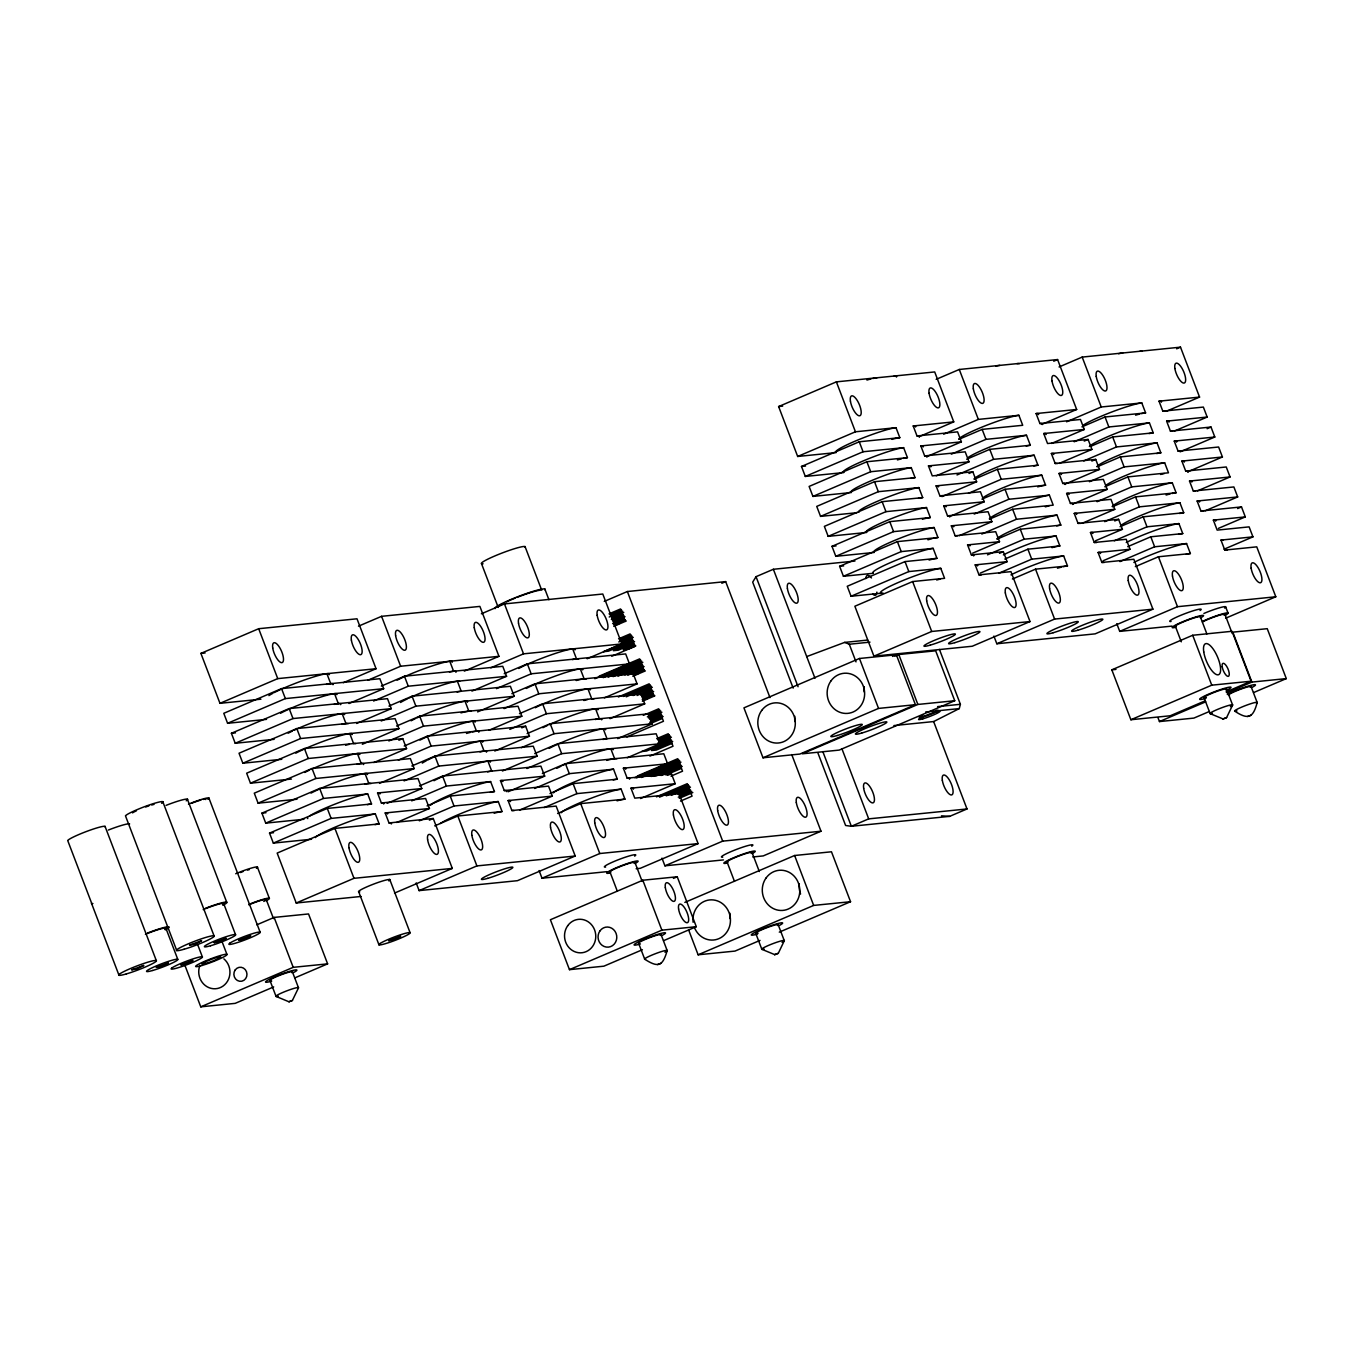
<?xml version="1.0" encoding="UTF-8"?>
<svg xmlns="http://www.w3.org/2000/svg" width="1354" height="1354" viewBox="0 0 1354 1354"><rect width="100%" height="100%" fill="white"/><g stroke="black" fill="none" stroke-linecap="round" stroke-linejoin="round"><path stroke-width="1.5" d="M893.877 725.575L933.634 721.564L959.258 708.599L960.392 704.3L939.422 649.395M292.481 1000.403L288.893 1001.757L292.362 1000.504L298.455 987.946M638.648 943.332L644.724 959.241C658.315 967.907 662.631 966.367 667.133 950.762M778.296 953.301L774.708 954.655L778.296 953.301L784.254 940.844M1226.589 717.62L1223 718.974L1226.589 717.62L1232.563 705.163M1234.73 711.155C1247.999 719.905 1253.093 718.162 1257.138 702.675M854.949 561.047L773.371 569.272L756.04 576.669L752.689 582.135L793.156 688.12M657.587 964.59L661.175 963.236M774.691 954.604L761.845 949.306L755.769 933.397M1223 718.923L1210.154 713.626L1204.078 697.716M260.933 699.189L219.974 703.318L200.9 653.39L258.682 628.713L356.999 618.795L376.057 668.724L343.324 682.704M836.197 452.591L797.675 456.467L778.618 406.555L836.383 381.862L934.7 371.944L953.758 421.873L919.095 436.682M358.471 626.191L381.574 616.324L479.891 606.406L498.949 656.318L464.287 671.127M936.173 379.34L959.275 369.473L1057.592 359.555L1076.667 409.483L1042.005 424.293M219.974 703.318L277.739 678.625L376.057 668.724M797.675 456.467L855.44 431.791L896.009 427.695L899.818 437.68A33.579 3.453 -20.9 0 0 891.914 439.356M349.01 703.505L383.673 688.678L379.865 678.709L281.547 688.611L223.782 713.304L227.59 723.29L266.518 719.363M843.83 472.563L805.308 476.439L801.483 466.453L859.265 441.776L899.818 437.68M1053.75 361.213L1057.592 359.555M481.364 613.802L504.467 603.918L602.784 594.017L621.841 643.929L587.179 658.738M1059.065 366.951L1082.184 357.084L1180.502 347.166L1199.559 397.094L1166.826 411.074M227.59 723.29L285.372 698.596L383.673 688.678M805.308 476.439L863.073 451.762L903.626 447.666L907.434 457.652A33.579 3.453 -20.9 0 0 903.27 458.397M274.134 739.335L235.224 743.261L231.399 733.276L289.181 708.582L387.498 698.664L391.306 708.65L356.644 723.459M907.434 457.652L866.882 461.748L809.117 486.424L812.925 496.41L851.463 492.517M367.899 680.233L400.632 666.236L498.949 656.318M943.687 434.211L978.35 419.401L1018.902 415.306L1022.71 425.291L982.158 429.387L959.055 439.255M235.224 743.261L292.989 718.568L391.306 708.65M812.925 496.41L870.707 471.717L911.259 467.638L915.067 477.623A33.579 3.453 -20.9 0 0 910.904 478.368M381.337 686.089L404.44 676.221L502.757 666.303L506.582 676.289L471.92 691.099M1176.643 348.807L1180.502 347.166M926.728 456.653L961.391 441.844L957.583 431.858L917.013 435.954L913.205 425.968L953.758 421.873M362.347 744.26L398.939 728.621L395.114 718.635L296.797 728.554L239.032 753.23L242.84 763.216L281.767 759.289M915.067 477.623L874.515 481.702L816.733 506.396L820.558 516.382L857.048 512.692M604.256 601.413L627.359 591.529L725.676 581.611L769.969 697.581M373.602 701.017L408.265 686.207L506.582 676.289M951.303 454.182L985.966 439.356L1026.518 435.277L1030.343 445.263A33.579 3.453 -20.9 0 0 1026.18 446.008M242.84 763.216L300.622 738.539L398.939 728.621M820.558 516.382L878.323 491.688L918.875 487.609L922.7 497.595A33.579 3.453 -20.9 0 0 918.52 498.323M388.97 706.06L412.073 696.193L510.39 686.275L514.198 696.261L477.607 711.899M966.671 459.226L989.774 449.342L1030.343 445.263M609.029 613.887L620.572 608.945L625.345 621.435M610.079 615.038L621.638 610.095M936.274 475.796L969.007 461.816L965.199 451.83L924.647 455.909L920.838 445.94L961.391 441.844M609.232 617.001L622.705 611.246M490.791 667.827L523.524 653.847L621.841 643.929M1066.58 421.805L1101.242 406.995L1141.794 402.917L1145.602 412.902A33.579 3.453 -20.9 0 0 1141.439 413.63M373.822 762.573L406.555 748.593L402.747 738.607L304.43 748.525L246.648 773.202L250.473 783.187L291.432 779.058M922.7 497.595L882.131 501.674L824.366 526.367L828.174 536.353L866.712 532.461M612.211 617.339L623.771 612.397M611.348 619.303L622.908 614.377M612.414 620.454L623.974 615.528M613.48 621.604L625.04 616.679M381.219 720.988L415.881 706.179L514.198 696.261M957.007 474.966L993.599 459.328L1034.151 455.249L1037.959 465.234A33.579 3.453 -20.9 0 0 1033.796 465.962M612.617 623.585L624.177 618.643M625.243 619.793L613.684 624.736L618.609 624.228M968.973 473.443L972.832 471.801L976.64 481.787L941.978 496.596M613.785 626.36L626.31 620.944M504.23 673.7L527.349 663.832L625.666 653.914L629.475 663.9L594.812 678.709M1081.948 426.865L1105.05 416.981L1145.602 412.902M250.473 783.187L308.238 758.511L406.555 748.593M828.174 536.353L885.956 511.66L926.508 507.564L930.316 517.55A33.579 3.453 -20.9 0 0 922.412 519.242M721.834 583.269L725.676 581.611M1051.55 443.435L1084.283 429.455L1080.475 419.469L1039.923 423.548L1036.098 413.562L1076.667 409.483M396.587 726.032L419.706 716.164L518.023 706.246L521.832 716.232L489.099 730.212M974.305 479.198L997.407 469.313L1037.959 465.234M496.495 688.627L531.157 673.818L629.475 663.9M1074.196 441.776L1108.858 426.967L1149.428 422.888L1153.236 432.857A33.579 3.453 -20.9 0 0 1149.072 433.602M379.526 783.374L414.189 768.564L410.364 758.578L312.046 768.497L254.281 793.173L258.089 803.159L297.017 799.232M874.329 552.432L835.807 556.308L831.982 546.322L889.764 521.645L930.316 517.55M618.558 638.851L630.101 633.909L634.874 646.383L611.771 656.267M1084.249 441.082L1088.091 439.441L1091.916 449.41L1059.166 463.406M619.624 640.002L631.167 635.06M618.761 641.965L632.233 636.211M388.852 740.96L423.514 726.15L521.832 716.232M968.482 493.296L1001.215 479.299L1041.768 475.203L1045.593 485.189A33.579 3.453 -20.9 0 0 1037.689 486.881M621.74 642.304L633.3 637.362M632.436 639.325L603.562 651.68L608.471 651.172L633.503 640.476M398.888 740.249L402.747 738.607M511.863 693.671L534.965 683.804L633.283 673.886L637.091 683.872L604.358 697.852M1091.493 446.008L1112.683 436.953L1153.236 432.857M634.569 641.627L613.379 650.682L618.304 650.191L633.706 643.607M258.089 803.159L315.871 778.482L414.189 768.564M835.807 556.308L893.572 531.631L934.125 527.535L937.95 537.521A33.579 3.453 -20.9 0 0 933.769 538.266M634.772 644.758L623.212 649.7L628.138 649.192L635.838 645.909M404.22 746.003L427.322 736.136L525.64 726.218L529.448 736.204L494.785 751.013M981.921 499.152L1005.04 489.285L1045.593 485.189M949.611 516.551L984.273 501.742L980.448 491.756L939.896 495.852L936.088 485.866L976.64 481.787M504.111 708.599L538.774 693.79L637.091 683.872M1083.759 460.919L1116.491 446.938L1157.044 442.843L1160.852 452.828A33.579 3.453 -20.9 0 0 1156.688 453.573M303.922 819.272L265.722 823.13L261.914 813.145L319.679 788.451L417.997 778.55L421.805 788.536L387.142 803.345M873.381 573.267L843.424 576.279L839.615 566.294L897.38 541.617L937.95 537.521M1091.866 461.054L1095.724 459.395L1099.533 469.381L1064.87 484.19M398.398 760.102L431.131 746.105L529.448 736.204M974.186 514.08L1008.848 499.271L1049.401 495.175L1053.209 505.16L1012.657 509.256L989.554 519.124M599.196 676.154L639.647 658.873L644.402 671.347M1174.443 431.046L1207.176 417.049L1203.367 407.08L1162.815 411.159L1159.007 401.173L1199.559 397.094M600.262 677.305L640.696 660.024M603.258 677.626L641.762 661.175M519.479 713.643L542.599 703.775L640.916 693.857L644.724 703.843L610.062 718.652M1097.197 466.791L1120.3 456.924L1160.852 452.828M265.722 823.13L323.488 798.437L367.729 793.986L371.538 803.971A33.579 3.453 -20.9 0 0 367.374 804.699M843.424 576.279L901.205 551.603L933.16 548.37L936.968 558.356A33.579 3.453 -20.9 0 0 929.064 560.048M608.166 677.135L642.828 662.326M613.091 676.628L641.965 664.289M617.999 676.137L643.032 665.44M624.837 674.817L644.098 666.591M411.836 765.975L434.956 756.091L533.273 746.189L537.081 756.175L502.419 770.985M627.833 675.155L643.235 668.571M1207.142 428.693L1211.001 427.035L1214.809 437.02L1180.146 451.83M644.301 669.722L632.741 674.647L637.666 674.157M959.157 535.71L991.89 521.713L988.081 511.727L947.529 515.823L943.704 505.837L984.273 501.742M632.843 676.289L645.367 670.873M509.815 729.383L546.407 713.744L644.724 703.843M1089.445 481.719L1124.108 466.91L1164.677 462.814L1168.485 472.8L1127.933 476.896L1104.813 486.763M311.555 839.243L273.339 843.102L269.531 833.116L327.296 808.423L371.538 803.971M936.968 558.356L905.014 561.588L847.249 586.265L851.057 596.251L883.011 593.035M521.781 727.86L525.64 726.218M404.101 780.886L438.764 766.076L537.081 756.175M981.802 534.051L1016.465 519.242L1057.034 515.146L1060.842 525.132A33.579 3.453 -20.9 0 0 1056.679 525.877M527.112 733.614L550.215 723.73L648.532 713.829L652.357 723.798L617.695 738.624M273.339 843.102L331.121 818.408L375.363 813.957L379.171 823.926A33.579 3.453 -20.9 0 0 375.007 824.671M851.057 596.251L908.822 571.574L940.776 568.341L944.584 578.327L912.63 581.56L854.865 606.237L873.922 656.165L972.24 646.247L1030.022 621.554L1010.947 571.642L978.993 574.858L975.185 564.872L1007.139 561.656L1003.331 551.67L971.377 554.886L967.568 544.9L999.523 541.685L995.698 531.699L955.145 535.795L951.337 525.809L991.89 521.713M618.355 696.988L649.175 683.838L653.931 696.311M1072.503 504.162L1107.166 489.353L1103.358 479.367L1062.788 483.463L1058.98 473.477L1099.533 469.381M623.28 696.498L650.242 684.989M626.259 696.819L651.308 686.123M419.469 785.946L442.572 776.062L540.889 766.144L544.697 776.13L508.122 791.768M997.17 539.095L1020.29 529.228L1060.842 525.132M633.113 695.516L652.357 687.273M637.057 695.499L651.511 689.254M972.561 553.211L999.523 541.685M641.017 695.347L652.56 690.405M521.29 747.713L554.04 733.716L652.357 723.798M1097.079 501.691L1131.741 486.881L1172.293 482.786L1176.101 492.771A33.579 3.453 -20.9 0 0 1171.938 493.516M642.084 696.498L653.627 691.555M379.171 823.926L334.929 828.394L277.164 853.088L296.221 903L361.061 896.466M643.15 697.648L652.763 693.519M653.83 694.67L642.287 699.612L647.195 699.121M642.388 701.254L654.896 695.821M411.718 800.857L446.38 786.048L490.622 781.596L494.447 791.565A33.579 3.453 -20.9 0 0 490.283 792.31M987.506 554.835L1024.098 539.214L1056.052 535.981L1059.86 545.967A33.579 3.453 -20.9 0 0 1051.956 547.642M1187.763 471.801L1222.425 456.992L1218.617 447.006L1178.065 451.102L1174.256 441.116L1214.809 437.02M999.472 553.312L1003.331 551.67M534.728 753.586L557.848 743.701L656.165 733.783L659.973 743.769L561.656 753.687L526.994 768.497M1112.446 506.734L1135.549 496.867L1176.101 492.771M1082.049 523.304L1114.782 509.324L1110.974 499.338L1070.422 503.434L1066.613 493.448L1107.166 489.353M427.085 805.901L450.205 796.034L494.447 791.565M1004.803 559.067L1027.906 549.182L1059.86 545.967M643.302 715.369L658.704 708.785L663.46 721.276L626.885 736.898M396.688 822.487L429.438 808.49L425.613 798.505L381.371 802.973L377.563 792.987L421.805 788.536M648.211 714.878L659.77 709.936M980.178 573.165L1007.139 561.656M647.347 716.858L660.837 711.087M1104.712 521.662L1139.374 506.853L1179.926 502.757L1183.734 512.743A33.579 3.453 -20.9 0 0 1179.571 513.488M648.414 718.009L661.903 712.238M649.48 719.143L661.04 714.218M1114.748 520.952L1118.607 519.31L1122.415 529.296L1095.454 540.805M650.546 720.294L662.106 715.369M419.351 820.829L454.013 806.019L498.255 801.551L502.063 811.537A33.579 3.453 -20.9 0 0 494.159 813.229M649.683 722.274L663.155 716.52M998.981 573.165L1031.714 559.168L1063.669 555.952L1067.494 565.938A33.579 3.453 -20.9 0 0 1063.313 566.683M648.82 724.255L662.309 718.483M1197.325 490.943L1230.058 476.963L1226.25 466.978L1185.698 471.074L1181.873 461.088L1222.425 456.992M429.387 820.135L433.246 818.476L452.304 868.405L394.539 893.081M542.362 773.54L565.464 763.673L663.782 753.755L667.607 763.741L634.857 777.738M1120.063 526.706L1143.182 516.822L1183.734 512.743M434.719 825.872L457.821 816.005L502.063 811.537M1012.42 579.038L1035.539 569.154L1067.494 565.938M534.627 788.468L569.289 773.659L613.531 769.19L617.339 779.176A33.579 3.453 -20.9 0 0 613.176 779.921M1114.257 540.805L1146.99 526.808L1178.945 523.592L1182.753 533.578A33.579 3.453 -20.9 0 0 1178.589 534.322M656.673 738.692L668.233 733.75L673.006 746.24L649.886 756.107M657.739 739.843L669.299 734.9M658.806 740.993L670.365 736.051M657.942 742.957L671.432 737.202M627.24 757.766L670.568 739.182M859.468 658.484L743.938 707.854L762.996 757.783L799.859 754.06L915.406 704.689L896.348 654.777L859.468 658.484L878.543 708.413L915.406 704.689M1204.942 510.915L1237.691 496.935L1233.866 486.949L1193.314 491.028L1189.506 481.059L1230.058 476.963M671.635 740.316L646.603 751.013L641.678 751.521M549.995 793.512L573.097 783.644L617.339 779.176M1127.696 546.678L1150.798 536.793L1182.753 533.578M672.701 741.467L651.511 750.522L656.436 750.031L671.838 743.448M296.221 903L353.986 878.323L452.304 868.405M873.922 656.165L931.704 631.472L1030.022 621.554M519.597 810.098L552.33 796.101L548.522 786.115L504.28 790.584L500.455 780.598L544.697 776.13M1103.07 560.776L1130.031 549.267L1126.223 539.281L1094.269 542.497L1090.461 532.511L1122.415 529.296M256.803 924.816L274.134 917.42L308.543 913.95L327.617 963.862L294.884 977.859M1237.641 508.562L1241.5 506.921L1245.308 516.906L1218.346 528.415M892.489 656.419L896.348 654.777M894.943 656.165L898.802 654.524L935.665 650.8L954.739 700.729L839.192 750.099L802.313 753.806L917.86 704.452L954.739 700.729M544.173 807.61L576.906 793.63L621.147 789.162L624.956 799.148A33.579 3.453 -20.9 0 0 617.052 800.823M1119.961 561.588L1154.623 546.779L1186.578 543.563L1190.386 553.549A33.579 3.453 -20.9 0 0 1186.222 554.277M637.328 775.994L677.762 758.714L682.534 771.188L670.975 776.13M636.465 777.958L678.828 759.865M641.373 777.467L679.894 761.016M557.611 813.483L580.714 803.616L624.956 799.148M1135.329 566.632L1158.432 556.765L1190.386 553.549M648.227 776.147L680.96 762.167M651.206 776.485L680.097 764.13M681.164 765.281L656.131 775.977L652.848 776.316M661.04 775.487L682.23 766.432M665.965 774.996L681.367 768.412M667.556 775.368L671.415 773.726L675.223 783.712L640.56 798.521M416.186 882.926L419.114 890.61L476.896 865.917L575.213 856.016L556.139 806.087L511.897 810.555L508.088 800.569L552.33 796.101M993.887 636.092L996.832 643.759L1054.597 619.083L1152.914 609.165L1133.857 559.253L1101.902 562.469L1098.077 552.483L1130.031 549.267M1224.05 549.216L1252.941 536.861L1249.116 526.875L1217.161 530.108L1213.353 520.122L1245.308 516.906M656.487 796.846L687.29 783.678L692.063 796.152L680.503 801.094M659.483 797.167L688.357 784.829M666.32 795.847L689.423 785.98M671.229 795.357L690.489 787.131M678.083 794.036L689.626 789.094M762.996 757.783L878.543 708.413M679.133 795.187L690.692 790.245M678.286 797.151L691.759 791.396M679.336 798.301L692.825 792.547M184.635 964.59L200.764 1006.834L293.209 967.331L327.617 963.862M575.213 856.016L517.431 880.692L419.114 890.61M1152.914 609.165L1095.149 633.858L996.832 643.759M273.694 986.914L235.173 1003.365L200.764 1006.834M539.078 870.537L542.006 878.221L599.788 853.528L698.105 843.61L679.031 793.698L634.789 798.149L630.981 788.18L675.223 783.712M1116.796 623.686L1119.724 631.37L1177.489 606.694L1275.806 596.775L1256.749 546.847L1224.795 550.079L1220.986 540.094L1252.941 536.861M698.105 843.61L640.324 868.303L636.143 868.726M1225.742 618.169L1275.806 596.775M1204.874 700.966L1170.211 715.775L1130.878 719.736L1111.82 669.824L1192.705 635.263L1232.022 631.286L1251.096 681.214L1226.064 691.911M661.971 858.148L664.916 865.815L722.681 841.139L820.998 831.221L791.735 754.567M663.562 940.675L696.294 926.695L677.237 876.766L642.828 880.235L550.401 919.738L569.459 969.65L603.867 966.181L642.388 949.729M673.395 878.407L677.237 876.766M820.998 831.221L763.233 855.914L752.773 856.964M933.634 721.564L967.01 808.964L868.693 818.865L851.361 826.278L845.607 825.5L817.884 752.892M684.836 902.407L794.612 855.508L831.474 851.784L850.549 901.713L779.295 932.144M1130.878 719.736L1211.762 685.175L1251.096 681.214M569.459 969.65L661.886 930.164L696.294 926.695M1157.992 717.738L1159.464 721.564L1205.669 701.829M1226.859 692.774L1251.891 682.077L1286.3 678.608L1267.242 628.679L1232.834 632.149L1251.891 682.077M822.826 751.588L851.361 826.278L949.679 816.36L967.01 808.964M1209.274 711.527L1193.873 718.094L1159.464 721.564M1253.567 692.588L1286.3 678.608M688.594 929.826L698.122 954.79L813.669 905.42L850.549 901.713M760.034 940.387L735.002 951.083L698.122 954.79M806.713 656.588L844.642 642.405L867.711 640.07M778.618 406.555L782.663 406.149M1088.091 439.441L1047.539 443.52L1043.731 433.534L1084.283 429.455M1172.632 431.232A33.579 3.453 -20.9 0 0 1170.431 431.131L1166.623 421.145L1207.176 417.049M801.483 466.453L805.545 466.047M1170.431 431.131L1211.001 427.035M972.832 471.801L932.28 475.88L928.455 465.894L969.007 461.816M1057.372 463.593A33.579 3.453 -20.9 0 0 1055.172 463.491L1051.364 453.505L1091.916 449.41M1055.172 463.491L1095.724 459.395M1080.238 523.49A33.579 3.453 -20.9 0 0 1078.038 523.389L1074.23 513.42L1114.782 509.324M1203.131 511.101A33.579 3.453 -20.9 0 0 1200.947 511L1197.122 501.014L1237.691 496.935M831.982 546.322L836.044 545.916M1078.038 523.389L1118.607 519.31M1200.947 511L1241.5 506.921M839.615 566.294L843.677 565.887M200.9 653.39L205.097 652.966M844.642 642.405L849.28 644.233L869.979 642.134M1119.724 631.37L1172.022 626.107M231.399 733.276L235.494 732.852M1111.82 669.824L1115.967 669.401M937.611 706.602L960.392 704.3M925.679 711.984L959.258 708.599M629.441 779.227A33.579 3.453 -20.9 0 0 627.173 778.195L623.365 768.209L667.607 763.741M261.914 813.145L266.01 812.722M627.173 778.195L671.415 773.726M391.272 823.977A33.579 3.453 -20.9 0 0 389.004 822.944L385.196 812.959L429.438 808.49M269.531 833.116L273.559 832.71M389.004 822.944L433.246 818.476M542.006 878.221L606.863 871.671M664.916 865.815L723.476 859.908M1251.164 715.149L1247.576 716.503M941.47 815.836L949.679 816.36M288.893 1001.757L276.047 996.409L269.971 980.499M1225.742 607.1L1227.976 612.956M1224.879 614.174L1232.208 633.384M1251.028 686.427L1257.104 702.337M1206.888 633.943L1200.287 616.662A13.438 1.388 -20.9 0 0 1184.496 621.401A13.438 1.388 -20.9 0 0 1176.304 626.496M1226.453 688.898L1232.529 704.825M1192.705 635.263L1211.762 685.175M1082.184 357.084L1101.242 406.995M1105.05 416.981L1108.858 426.967M1112.683 436.953L1116.491 446.938M1120.3 456.924L1124.108 466.91M1127.933 476.896L1131.741 486.881M1135.549 496.867L1139.374 506.853M1143.182 516.822L1146.99 526.808M1150.798 536.793L1154.623 546.779M1158.432 556.765L1177.489 606.694M1175.424 626.445L1181.297 641.813M959.275 369.473L978.35 419.401M982.158 429.387L985.966 439.356M989.774 449.342L993.599 459.328M997.407 469.313L1001.215 479.299M1005.04 489.285L1008.848 499.271M1012.657 509.256L1016.465 519.242M1020.29 529.228L1024.098 539.214M1027.906 549.182L1031.714 559.168M1035.539 569.154L1054.597 619.083M836.383 381.862L855.44 431.791M859.265 441.776L863.073 451.762M866.882 461.748L870.707 471.717M874.515 481.702L878.323 491.688M882.131 501.674L885.956 511.66M889.764 521.645L893.572 531.631M897.38 541.617L901.205 551.603M905.014 561.588L908.822 571.574M912.63 581.56L931.704 631.472M898.802 654.524L917.86 704.452M849.28 644.233L856.016 661.886M773.371 569.272L814.99 678.269M841.985 748.948L868.693 818.865M756.04 576.669L798.065 686.732M794.612 855.508L813.669 905.42M751.995 852.343L759.323 871.536M778.144 924.579L784.22 940.505M627.359 591.529L722.681 841.139M727.132 862.126L734.46 881.336M572.691 648.888L576.499 658.873M580.307 668.859L584.133 678.845M587.941 688.831L591.749 698.816A33.579 3.453 -20.9 0 1 593.949 698.918M595.574 708.802L599.382 718.771M603.19 728.757L606.998 738.742A33.579 3.453 -20.9 0 0 602.835 739.487M610.823 748.728L614.631 758.714M544.85 589.041L548.929 599.737M525.047 546.576L541.735 590.259M642.828 880.235L661.886 930.164M634.874 862.261L642.202 881.454M661.04 934.514L667.116 950.423M610.011 872.061L617.339 891.254M504.467 603.918L523.524 653.847M527.349 663.832L531.157 673.818M534.965 683.804L538.774 693.79M542.599 703.775L546.407 713.744M550.215 723.73L554.04 733.716M557.848 743.701L561.656 753.687M565.464 763.673L569.289 773.659M573.097 783.644L576.906 793.63M580.714 803.616L599.788 853.528M481.533 563.721L498.221 607.404A23.509 2.42 -20.9 0 1 502.419 603.901M449.799 661.277L453.607 671.262M457.415 681.248L461.223 691.234A33.579 3.453 -20.9 0 0 457.06 691.979M465.048 701.22L468.856 711.205M472.664 721.191L476.49 731.177M480.298 741.163L484.106 751.148M487.914 761.117L491.739 771.103A33.579 3.453 -20.9 0 0 487.575 771.848M381.574 616.324L400.632 666.236M404.44 676.221L408.265 686.207M412.073 696.193L415.881 706.179M419.706 716.164L423.514 726.15M427.322 736.136L431.131 746.105M434.956 756.091L438.764 766.076M442.572 776.062L446.38 786.048M450.205 796.034L454.013 806.019M457.821 816.005L476.896 865.917M326.889 673.683L330.714 683.652M334.523 693.637L338.331 703.623M342.156 713.609L345.964 723.595M349.772 733.58L353.58 743.566A33.579 3.453 -20.9 0 1 355.78 743.668M357.405 753.552L361.213 763.538M365.021 773.523L368.83 783.509M389.715 879.355L410.059 932.618M258.682 628.713L277.739 678.625M281.547 688.611L285.372 698.596M289.181 708.582L292.989 718.568M296.797 728.554L300.622 738.539M304.43 748.525L308.238 758.511M312.046 768.497L315.871 778.482M319.679 788.451L323.488 798.437M327.296 808.423L331.121 818.408M334.929 828.394L353.986 878.323M358.979 892.506L378.985 944.872M257.378 867.017L269.294 898.21M274.134 917.42L293.209 967.331M266.179 899.445L273.508 918.638M292.346 971.681L298.422 987.608M208.871 797.963L260.103 932.127M187.394 799.215L226.71 902.187M223.613 903.406L235.511 934.599M221.768 940.895L226.913 954.333M162.819 801.703L214.05 935.851M197.058 942.993L202.321 956.804M176.748 950.542L149.346 878.78A20.141 2.065 -20.9 0 1 149.295 878.221L125.465 815.819A20.141 2.065 -20.9 0 1 148.872 805.122A20.141 2.065 -20.9 0 1 161.634 803.277M165.831 928.082L177.746 959.292M105.053 826.38L156.285 960.545M91.581 903.473L118.983 975.235M864.174 691.911A20.141 18.736 84.2 0 1 864.174 686.664M794.849 721.53A20.141 18.736 84.2 0 1 794.849 716.283M205.419 908.331A20.141 2.065 -20.9 0 1 224.29 902.272A20.141 2.065 -20.9 0 1 223.122 905.183M166.102 805.359A20.141 2.065 -20.9 0 1 186.209 800.806M203.202 909.6A16.79 1.726 -20.9 0 1 219.534 903.93A16.79 1.726 -20.9 0 1 222.615 904.726M188.46 804.158A16.79 1.726 -20.9 0 1 204.792 798.505A16.79 1.726 -20.9 0 1 207.89 799.283M191.574 803.277A13.438 1.388 -20.9 0 1 200.866 800.062M203.218 799.435A13.438 1.388 -20.9 0 1 205.791 799.554M132.523 812.874A13.438 1.388 -20.9 0 1 136.432 810.792M145.69 807.001A13.438 1.388 -20.9 0 1 148.855 805.901M151.716 805.021A13.438 1.388 -20.9 0 1 154.051 804.394M223.867 958.852A16.79 15.605 84.2 0 1 227.506 981.244A16.79 15.605 84.2 0 1 207.111 986.761A16.79 15.605 84.2 0 1 199.918 965.334M271.714 981.125A16.79 1.726 -20.9 0 1 268.617 979.721A16.79 1.726 -20.9 0 1 290.585 971.055A16.79 1.726 -20.9 0 1 293.7 972.477M278.332 996.189A12.084 1.236 -20.9 0 1 285.643 991.297A12.084 1.236 -20.9 0 1 297.711 988.555M270.749 980.533A12.084 1.236 -20.9 0 1 281.04 974.812A12.084 1.236 -20.9 0 1 291.635 972.646M265.401 900.495A13.438 1.388 -20.9 0 1 263.793 901.442M248.831 904.827A13.438 1.388 -20.9 0 1 266.213 899.818M248.882 904.421A16.79 1.726 -20.9 0 1 266.518 898.447A16.79 1.726 -20.9 0 1 266.298 900.715M235.698 873.753A16.79 1.726 -20.9 0 1 252.826 867.677A16.79 1.726 -20.9 0 1 256.397 868.337M240.521 872.535A10.07 1.032 -20.9 0 1 242.975 871.604M247.494 870.114A10.07 1.032 -20.9 0 1 249.254 869.657M1101.902 562.469A33.579 3.453 -20.9 0 1 1104.085 562.57M1098.077 552.483A33.579 3.453 -20.9 0 1 1100.362 553.515M1051.364 453.505A33.579 3.453 -20.9 0 1 1053.632 454.538M958.852 438.95A33.579 3.453 -20.9 0 1 985.627 425.647A33.579 3.453 -20.9 0 1 1018.902 415.306M1043.731 433.534A33.579 3.453 -20.9 0 1 1045.999 434.566M1070.422 503.434A33.579 3.453 -20.9 0 1 1072.69 504.467M1066.613 493.448A33.579 3.453 -20.9 0 1 1068.881 494.481M995.664 366.122A33.579 3.453 -20.9 0 1 999.844 365.377M968.516 457.212A33.579 3.453 -20.9 0 1 997.339 444.044A33.579 3.453 -20.9 0 1 1026.518 435.277M983.783 497.155A33.579 3.453 -20.9 0 1 1012.589 483.97A33.579 3.453 -20.9 0 1 1041.768 475.203M974.101 478.893A33.579 3.453 -20.9 0 1 1000.877 465.59A33.579 3.453 -20.9 0 1 1034.151 455.249M989.351 518.836A33.579 3.453 -20.9 0 1 1016.126 505.516A33.579 3.453 -20.9 0 1 1049.401 495.175M996.984 538.79A33.579 3.453 -20.9 0 1 1023.742 525.487A33.579 3.453 -20.9 0 1 1057.034 515.146M1003.365 554.903A33.579 3.453 -20.9 0 1 1056.052 535.981M1010.981 574.875A33.579 3.453 -20.9 0 1 1063.669 555.952M1057.474 568.206A33.579 3.453 -20.9 0 1 1061.553 567.106M1058.98 473.477A33.579 3.453 -20.9 0 1 1061.248 474.509M1062.788 483.463A33.579 3.453 -20.9 0 1 1065.073 484.495M1039.923 423.548A33.579 3.453 -20.9 0 1 1042.191 424.581M1036.098 413.562A33.579 3.453 -20.9 0 1 1038.383 414.612M1074.23 513.42A33.579 3.453 -20.9 0 1 1076.515 514.452M1090.461 532.511A33.579 3.453 -20.9 0 1 1092.729 533.544M1094.269 542.497A33.579 3.453 -20.9 0 1 1096.469 542.599M1045.305 506.853A33.579 3.453 -20.9 0 1 1049.045 505.905M1017.04 363.651A33.579 3.453 -20.9 0 1 1019.24 363.752M640.408 943.958A16.79 1.726 -20.9 0 1 637.294 942.536A16.79 1.726 -20.9 0 1 659.28 933.888A16.79 1.726 -20.9 0 1 662.394 935.292M645.519 959.275A12.084 1.236 -20.9 0 1 657.282 952.996A12.084 1.236 -20.9 0 1 664.949 952.217M639.443 943.366A12.084 1.236 -20.9 0 1 649.734 937.628A12.084 1.236 -20.9 0 1 660.329 935.462M610.891 872.094A13.438 1.388 -20.9 0 1 622.315 865.731A13.438 1.388 -20.9 0 1 634.078 863.31M610.079 872.958A16.79 1.726 -20.9 0 1 611.72 869.843A16.79 1.726 -20.9 0 1 632.927 861.821A16.79 1.726 -20.9 0 1 634.975 863.53M422.296 763.097A33.579 3.453 -20.9 0 1 426.324 760.745M427.61 760.068A33.579 3.453 -20.9 0 1 464.083 745.343A33.579 3.453 -20.9 0 1 482.566 742.195M479.942 751.876A33.579 3.453 -20.9 0 1 486.374 752.181M400.547 702.472A33.579 3.453 -20.9 0 1 407.622 698.732M409.179 697.987A33.579 3.453 -20.9 0 1 459.615 681.35M511.897 810.555A33.579 3.453 -20.9 0 1 514.097 810.657M508.088 800.569A33.579 3.453 -20.9 0 1 510.356 801.602M460.952 712.881A33.579 3.453 -20.9 0 1 471.057 711.307M411.074 720.802A33.579 3.453 -20.9 0 1 415.238 718.703M416.812 717.958A33.579 3.453 -20.9 0 1 451.593 704.52A33.579 3.453 -20.9 0 1 467.316 702.252M397.111 680.199A33.579 3.453 -20.9 0 1 433.585 665.457A33.579 3.453 -20.9 0 1 452.067 662.309M449.443 672.007A33.579 3.453 -20.9 0 1 455.875 672.295M419.977 740.096A33.579 3.453 -20.9 0 1 456.467 725.372A33.579 3.453 -20.9 0 1 474.949 722.224M466.47 733.445A33.579 3.453 -20.9 0 1 470.549 732.345M472.309 731.905A33.579 3.453 -20.9 0 1 478.757 732.209M433.957 780.716A33.579 3.453 -20.9 0 1 470.769 765.619A33.579 3.453 -20.9 0 1 490.199 762.167M430.589 805.241A33.579 3.453 -20.9 0 1 457.347 791.938A33.579 3.453 -20.9 0 1 490.622 781.596M440.253 823.503A33.579 3.453 -20.9 0 1 469.076 810.318A33.579 3.453 -20.9 0 1 498.255 801.551M504.28 790.584A33.579 3.453 -20.9 0 1 506.548 791.616M500.455 780.598A33.579 3.453 -20.9 0 1 502.74 781.63M1224.795 550.079A33.579 3.453 -20.9 0 1 1226.995 550.181M1220.986 540.094A33.579 3.453 -20.9 0 1 1223.17 540.195M1171.041 621.486A16.79 1.726 -20.9 0 1 1185.325 613.514A16.79 1.726 -20.9 0 1 1200.033 610.502M1174.256 441.116A33.579 3.453 -20.9 0 1 1176.524 442.149M1083.792 424.851A33.579 3.453 -20.9 0 1 1112.616 411.684A33.579 3.453 -20.9 0 1 1141.794 402.917M1166.623 421.145A33.579 3.453 -20.9 0 1 1168.908 422.177M1135.6 415.17A33.579 3.453 -20.9 0 1 1139.662 414.07M1193.314 491.028A33.579 3.453 -20.9 0 1 1195.514 491.13M1189.506 481.059A33.579 3.453 -20.9 0 1 1191.774 482.092M1118.573 353.732A33.579 3.453 -20.9 0 1 1122.737 352.988M1178.065 451.102A33.579 3.453 -20.9 0 1 1180.265 451.204M1089.378 446.532A33.579 3.453 -20.9 0 1 1116.136 433.229A33.579 3.453 -20.9 0 1 1149.428 422.888M1106.675 484.766A33.579 3.453 -20.9 0 1 1135.481 471.581A33.579 3.453 -20.9 0 1 1164.677 462.814M1096.994 466.504A33.579 3.453 -20.9 0 1 1123.769 453.201A33.579 3.453 -20.9 0 1 1157.044 442.843M1112.243 506.43A33.579 3.453 -20.9 0 1 1139.019 493.127A33.579 3.453 -20.9 0 1 1172.293 482.786M1166.099 495.039A33.579 3.453 -20.9 0 1 1170.161 493.939M1121.924 524.709A33.579 3.453 -20.9 0 1 1150.731 511.524A33.579 3.453 -20.9 0 1 1179.926 502.757M1126.257 542.514A33.579 3.453 -20.9 0 1 1178.945 523.592M1133.873 562.469A33.579 3.453 -20.9 0 1 1186.578 543.563M1181.873 461.088A33.579 3.453 -20.9 0 1 1184.158 462.12M1185.698 471.074A33.579 3.453 -20.9 0 1 1187.966 472.106M1162.815 411.159A33.579 3.453 -20.9 0 1 1165.015 411.261M1159.007 401.173A33.579 3.453 -20.9 0 1 1161.275 402.206M1197.122 501.014A33.579 3.453 -20.9 0 1 1199.407 502.046M1213.353 520.122A33.579 3.453 -20.9 0 1 1215.638 521.155M1160.581 474.475A33.579 3.453 -20.9 0 1 1164.322 473.545M1203.909 613.447A16.79 1.726 -20.9 0 1 1221.054 607.371A16.79 1.726 -20.9 0 1 1224.608 608.031M1139.933 351.261A33.579 3.453 -20.9 0 1 1142.133 351.363M978.993 574.858A33.579 3.453 -20.9 0 1 981.193 574.959M975.185 564.872A33.579 3.453 -20.9 0 1 977.47 565.904M928.455 465.894A33.579 3.453 -20.9 0 1 930.74 466.927M836.044 452.287A33.579 3.453 -20.9 0 1 858.707 439.661A33.579 3.453 -20.9 0 1 896.009 427.695M920.838 445.94A33.579 3.453 -20.9 0 1 923.106 446.972M947.529 515.823A33.579 3.453 -20.9 0 1 949.797 516.856M943.704 505.837A33.579 3.453 -20.9 0 1 945.989 506.87M924.647 455.909A33.579 3.453 -20.9 0 1 926.915 456.958M866.932 380.051A33.579 3.453 -20.9 0 1 870.994 378.951M872.771 378.511A33.579 3.453 -20.9 0 1 876.935 377.783M897.431 459.92A33.579 3.453 -20.9 0 1 901.493 458.82M843.66 472.258A33.579 3.453 -20.9 0 1 866.323 459.632A33.579 3.453 -20.9 0 1 903.626 447.666M858.91 512.184A33.579 3.453 -20.9 0 1 881.572 499.558A33.579 3.453 -20.9 0 1 918.875 487.609M851.294 492.213A33.579 3.453 -20.9 0 1 873.956 479.587A33.579 3.453 -20.9 0 1 911.259 467.638M866.543 532.156A33.579 3.453 -20.9 0 1 889.206 519.53A33.579 3.453 -20.9 0 1 926.508 507.564M874.159 552.127A33.579 3.453 -20.9 0 1 896.822 539.501A33.579 3.453 -20.9 0 1 934.125 527.535M927.93 539.806A33.579 3.453 -20.9 0 1 932.009 538.689M873.178 572.962A33.579 3.453 -20.9 0 1 895.857 560.336A33.579 3.453 -20.9 0 1 933.16 548.37M880.811 592.934A33.579 3.453 -20.9 0 1 903.473 580.307A33.579 3.453 -20.9 0 1 940.776 568.341M936.68 580.003A33.579 3.453 -20.9 0 1 940.421 579.072M936.088 485.866A33.579 3.453 -20.9 0 1 938.356 486.898M939.896 495.852A33.579 3.453 -20.9 0 1 942.096 495.953M917.013 435.954A33.579 3.453 -20.9 0 1 919.298 436.987M913.205 425.968A33.579 3.453 -20.9 0 1 915.49 427.001M951.337 525.809A33.579 3.453 -20.9 0 1 953.605 526.841M955.145 535.795A33.579 3.453 -20.9 0 1 957.346 535.896M971.377 554.886A33.579 3.453 -20.9 0 1 973.644 555.919M967.568 544.9A33.579 3.453 -20.9 0 1 969.836 545.933M894.148 376.04A33.579 3.453 -20.9 0 1 896.416 377.072M304.718 772.457A33.579 3.453 -20.9 0 1 309.169 770.291M310.811 769.512A33.579 3.453 -20.9 0 1 344.83 756.581A33.579 3.453 -20.9 0 1 359.673 754.584M357.05 764.282A33.579 3.453 -20.9 0 1 363.481 764.57M280.549 713.236A33.579 3.453 -20.9 0 1 317.378 698.139A33.579 3.453 -20.9 0 1 336.791 694.67M334.167 704.368A33.579 3.453 -20.9 0 1 340.616 704.655M385.196 812.959A33.579 3.453 -20.9 0 1 387.464 813.991M341.8 724.339A33.579 3.453 -20.9 0 1 348.164 723.696M288.182 733.191A33.579 3.453 -20.9 0 1 292.346 731.092M293.92 730.348A33.579 3.453 -20.9 0 1 328.7 716.909A33.579 3.453 -20.9 0 1 344.424 714.641M359.825 891.88A16.79 1.726 -20.9 0 1 374.11 883.908A16.79 1.726 -20.9 0 1 388.818 880.895M268.904 695.617A33.579 3.453 -20.9 0 1 272.933 693.265M274.202 692.588A33.579 3.453 -20.9 0 1 310.692 677.863A33.579 3.453 -20.9 0 1 329.174 674.715M326.551 684.396A33.579 3.453 -20.9 0 1 332.982 684.701M295.798 753.162A33.579 3.453 -20.9 0 1 332.627 738.065A33.579 3.453 -20.9 0 1 352.04 734.613M345.676 745.242A33.579 3.453 -20.9 0 1 349.417 744.311M311.048 793.106A33.579 3.453 -20.9 0 1 347.876 778.008A33.579 3.453 -20.9 0 1 367.306 774.556M364.666 784.237A33.579 3.453 -20.9 0 1 371.03 783.594M307.764 818.561A33.579 3.453 -20.9 0 1 307.68 817.63M309.727 815.92A33.579 3.453 -20.9 0 1 338.551 802.753A33.579 3.453 -20.9 0 1 367.729 793.986M315.313 837.601A33.579 3.453 -20.9 0 1 342.071 824.298A33.579 3.453 -20.9 0 1 375.363 813.957M381.371 802.973A33.579 3.453 -20.9 0 1 383.656 804.005M377.563 792.987A33.579 3.453 -20.9 0 1 379.848 794.019M549.216 748.356A33.579 3.453 -20.9 0 1 586.045 733.259A33.579 3.453 -20.9 0 1 605.458 729.789M526.351 688.441A33.579 3.453 -20.9 0 1 563.162 673.344A33.579 3.453 -20.9 0 1 582.592 669.891M576.229 680.52A33.579 3.453 -20.9 0 1 586.333 678.946M630.981 788.18A33.579 3.453 -20.9 0 1 633.266 789.213M583.845 700.492A33.579 3.453 -20.9 0 1 587.585 699.544M535.253 707.736A33.579 3.453 -20.9 0 1 571.726 693.011A33.579 3.453 -20.9 0 1 590.209 689.863M634.62 856.117A16.79 1.726 -20.9 0 0 625.92 856.997A16.79 1.726 -20.9 0 0 605.492 865.714L604.476 866.577A16.79 1.726 -20.9 0 0 605.61 867.085M518.717 668.47A33.579 3.453 -20.9 0 1 555.546 653.373A33.579 3.453 -20.9 0 1 574.959 649.92M572.336 659.618A33.579 3.453 -20.9 0 1 578.7 658.975M542.869 727.707A33.579 3.453 -20.9 0 1 547.338 725.524M548.979 724.762A33.579 3.453 -20.9 0 1 582.999 711.832A33.579 3.453 -20.9 0 1 597.842 709.834M595.218 719.516A33.579 3.453 -20.9 0 1 601.65 719.82M606.727 760.389A33.579 3.453 -20.9 0 1 616.832 758.815M556.849 768.31A33.579 3.453 -20.9 0 1 561.013 766.212M562.587 765.467A33.579 3.453 -20.9 0 1 597.368 752.029A33.579 3.453 -20.9 0 1 613.091 749.761M553.481 792.852A33.579 3.453 -20.9 0 1 580.24 779.549A33.579 3.453 -20.9 0 1 613.531 769.19M561.098 812.823A33.579 3.453 -20.9 0 1 587.873 799.503A33.579 3.453 -20.9 0 1 621.147 789.162M623.365 768.209A33.579 3.453 -20.9 0 1 625.633 769.241M506.43 601.904A23.509 2.42 -20.9 0 1 515.028 598.18M516.906 597.436A23.509 2.42 -20.9 0 1 540.195 590.192M483.073 563.789A23.509 2.42 -20.9 0 1 500.218 553.752A23.509 2.42 -20.9 0 1 525.115 547.236M495.107 608.623A26.86 2.759 -20.9 0 1 519.733 595.963A26.86 2.759 -20.9 0 1 544.9 589.785M1205.822 698.342A16.79 1.726 -20.9 0 1 1202.724 696.938A16.79 1.726 -20.9 0 1 1224.693 688.272A16.79 1.726 -20.9 0 1 1227.807 689.694M1212.439 713.406A12.084 1.236 -20.9 0 1 1213.624 711.172A12.084 1.236 -20.9 0 1 1228.89 705.383A12.084 1.236 -20.9 0 1 1230.363 706.619M1206.363 697.496A12.084 1.236 -20.9 0 1 1213.675 692.588A12.084 1.236 -20.9 0 1 1225.742 689.863M1175.492 627.359A16.79 1.726 -20.9 0 1 1177.151 624.245A16.79 1.726 -20.9 0 1 1198.358 616.222A16.79 1.726 -20.9 0 1 1200.406 617.932M757.529 934.023A16.79 1.726 -20.9 0 1 754.415 932.618A16.79 1.726 -20.9 0 1 776.401 923.953A16.79 1.726 -20.9 0 1 779.498 925.374M729.992 918.554A20.141 18.736 84.2 0 1 729.992 913.29M800.569 894.029A20.141 18.736 84.2 0 1 799.317 883.671M693.113 922.26A20.141 18.736 84.2 0 1 717.366 900.867A20.141 18.736 84.2 0 1 725.507 933.803A20.141 18.736 84.2 0 1 694.382 927.372M764.147 949.086A12.084 1.236 -20.9 0 1 765.332 946.852A12.084 1.236 -20.9 0 1 780.598 941.064A12.084 1.236 -20.9 0 1 782.07 942.299M758.071 933.177A12.084 1.236 -20.9 0 1 765.382 928.269A12.084 1.236 -20.9 0 1 777.45 925.544M728.012 862.176A13.438 1.388 -20.9 0 1 739.436 855.796A13.438 1.388 -20.9 0 1 751.199 853.392M727.2 863.04A16.79 1.726 -20.9 0 1 728.841 859.925A16.79 1.726 -20.9 0 1 750.048 851.903A16.79 1.726 -20.9 0 1 752.096 853.612M876.867 592.087A10.747 3.791 66.9 0 1 872.721 594.152M865.917 578.53A10.747 3.791 66.9 0 1 871.468 577.955M936.122 710.444A10.07 1.032 -20.9 0 1 930.029 714.523A10.07 1.032 -20.9 0 1 919.975 716.808M921.177 716.097A10.07 1.032 -20.9 0 1 922.903 715.25M1227.299 694.45A16.79 1.726 -20.9 0 1 1249.285 685.801A16.79 1.726 -20.9 0 1 1252.382 687.206M1237.014 710.918A12.084 1.236 -20.9 0 1 1244.343 706.026A12.084 1.236 -20.9 0 1 1256.394 703.285M1229.449 695.279A12.084 1.236 -20.9 0 1 1239.739 689.541A12.084 1.236 -20.9 0 1 1250.317 687.375M1202.403 621.977A13.438 1.388 -20.9 0 1 1218.617 615.461A13.438 1.388 -20.9 0 1 1224.084 615.224M1202.758 621.266A16.79 1.726 -20.9 0 1 1223.424 613.616A16.79 1.726 -20.9 0 1 1224.981 615.444M722.731 857.167A16.79 1.726 -20.9 0 1 737.033 849.195A16.79 1.726 -20.9 0 1 751.741 846.182M92.901 903.524A20.141 2.065 -20.9 0 1 91.53 902.915L67.7 840.512A20.141 2.065 -20.9 0 1 88.67 830.662A20.141 2.065 -20.9 0 1 105.087 826.939M168.996 927.422A20.141 2.065 -20.9 0 1 165.34 929.859M147.654 933.008A20.141 2.065 -20.9 0 1 168.945 926.864M108.337 830.053A20.141 2.065 -20.9 0 1 129.629 823.909M145.42 934.294A16.79 1.726 -20.9 0 1 161.769 928.624A16.79 1.726 -20.9 0 1 164.85 929.403M131.812 969.802L136.872 968.905L143.846 965.436L131.812 969.802M156.387 967.331L161.448 966.434L168.421 962.965L156.387 967.331M189.577 945.126L194.637 944.229L201.611 940.759L189.577 945.126M172.229 967.738L171.213 968.584A16.79 1.726 -20.9 0 0 177.357 967.958L180.911 966.858A16.79 1.726 -20.9 0 0 201.34 958.124A16.79 1.726 -20.9 0 0 192.657 959.004A16.79 1.726 -20.9 0 0 172.229 967.738M180.962 964.86L186.023 963.946L192.996 960.477L180.962 964.86M214.152 942.638L219.213 941.741L226.203 938.271L214.152 942.638M229.994 943.044L228.978 943.907A16.79 1.726 -20.9 0 0 235.122 943.281L238.693 942.164A16.79 1.726 -20.9 0 0 259.122 933.448A16.79 1.726 -20.9 0 0 250.422 934.328A16.79 1.726 -20.9 0 0 229.994 943.044M238.727 940.167L243.805 939.27L250.778 935.8L238.727 940.167M379.966 943.552L378.934 944.398A16.79 1.726 -20.9 0 0 385.078 943.772L388.649 942.672A16.79 1.726 -20.9 0 0 409.077 933.938A16.79 1.726 -20.9 0 0 400.395 934.819A16.79 1.726 -20.9 0 0 379.966 943.552M388.7 940.658L393.76 939.761L400.733 936.291L388.7 940.658M837.144 735.527A16.79 1.726 -20.9 0 0 862.159 724.83A16.79 1.726 -20.9 0 0 840.428 731.109A16.79 1.726 -20.9 0 0 837.144 735.527M831.034 680.808A20.141 18.736 84.2 0 0 843.424 713.236A20.141 18.736 84.2 0 0 863.226 685.919A20.141 18.736 84.2 0 0 831.034 680.808M761.71 710.427A20.141 18.736 84.2 0 0 774.099 742.855A20.141 18.736 84.2 0 0 793.901 715.538A20.141 18.736 84.2 0 0 761.71 710.427M861.719 733.056A16.79 1.726 -20.9 0 0 886.735 722.359A16.79 1.726 -20.9 0 0 865.003 728.638A16.79 1.726 -20.9 0 0 861.719 733.056M210.547 945.752A16.79 1.726 -20.9 0 0 235.562 935.072A16.79 1.726 -20.9 0 0 213.83 941.352A16.79 1.726 -20.9 0 0 210.547 945.752M184.076 949.239A20.141 2.065 -20.9 0 0 214.101 936.426A20.141 2.065 -20.9 0 0 188.02 943.941A20.141 2.065 -20.9 0 0 184.076 949.239M201.932 965.487A16.79 1.726 -20.9 0 0 226.947 954.807A16.79 1.726 -20.9 0 0 205.216 961.069A16.79 1.726 -20.9 0 0 201.932 965.487M205.706 963.473A10.07 1.032 -20.9 0 0 220.719 957.058A10.07 1.032 -20.9 0 0 207.687 960.832A10.07 1.032 -20.9 0 0 205.706 963.473M235.224 969.904A7.058 6.55 84.2 0 0 239.556 981.261A7.058 6.55 84.2 0 0 246.479 971.698A7.058 6.55 84.2 0 0 235.224 969.904M973.34 388.801A10.747 3.791 66.9 0 0 982.462 403.424A10.747 3.791 66.9 0 0 980.144 388.107A10.747 3.791 66.9 0 0 973.34 388.801M1051.99 380.863A10.747 3.791 66.9 0 0 1061.113 395.503A10.747 3.791 66.9 0 0 1058.794 380.169A10.747 3.791 66.9 0 0 1051.99 380.863M1049.587 588.482A10.747 3.791 66.9 0 0 1058.71 603.105A10.747 3.791 66.9 0 0 1056.391 587.788A10.747 3.791 66.9 0 0 1049.587 588.482M1128.237 580.544A10.747 3.791 66.9 0 0 1137.36 595.185A10.747 3.791 66.9 0 0 1135.041 579.867A10.747 3.791 66.9 0 0 1128.237 580.544M1053.141 632.741A16.79 1.726 -20.9 0 0 1078.156 622.045A16.79 1.726 -20.9 0 0 1056.442 628.324A16.79 1.726 -20.9 0 0 1053.141 632.741M1077.716 630.253A16.79 1.726 -20.9 0 0 1102.731 619.573A16.79 1.726 -20.9 0 0 1081.017 625.853A16.79 1.726 -20.9 0 0 1077.716 630.253M567.766 925.628A16.79 15.605 84.2 0 0 578.09 952.657A16.79 15.605 84.2 0 0 594.592 929.876A16.79 15.605 84.2 0 0 567.766 925.628M599.991 930.841A10.07 9.36 84.2 0 0 606.186 947.055A10.07 9.36 84.2 0 0 616.087 933.397A10.07 9.36 84.2 0 0 599.991 930.841M665.339 887.682A10.07 3.554 66.9 0 0 673.886 901.409A10.07 3.554 66.9 0 0 671.719 887.039A10.07 3.554 66.9 0 0 665.339 887.682M678.591 909.042A10.07 3.554 66.9 0 0 687.138 922.751A10.07 3.554 66.9 0 0 684.972 908.399A10.07 3.554 66.9 0 0 678.591 909.042M395.622 635.635A10.747 3.791 66.9 0 0 404.744 650.275A10.747 3.791 66.9 0 0 402.443 634.958A10.747 3.791 66.9 0 0 395.622 635.635M474.272 627.714A10.747 3.791 66.9 0 0 483.395 642.338A10.747 3.791 66.9 0 0 481.093 627.02A10.747 3.791 66.9 0 0 474.272 627.714M471.869 835.316A10.747 3.791 66.9 0 0 481.008 849.957A10.747 3.791 66.9 0 0 478.69 834.639A10.747 3.791 66.9 0 0 471.869 835.316M550.536 827.396A10.747 3.791 66.9 0 0 559.659 842.019A10.747 3.791 66.9 0 0 557.34 826.702A10.747 3.791 66.9 0 0 550.536 827.396M487.728 878.34A16.79 1.726 -20.9 0 0 512.743 867.66A16.79 1.726 -20.9 0 0 491.011 873.922A16.79 1.726 -20.9 0 0 487.728 878.34M1096.232 376.395A10.747 3.791 66.9 0 0 1105.355 391.035A10.747 3.791 66.9 0 0 1103.036 375.718A10.747 3.791 66.9 0 0 1096.232 376.395M1174.883 368.474A10.747 3.791 66.9 0 0 1184.005 383.097A10.747 3.791 66.9 0 0 1181.687 367.78A10.747 3.791 66.9 0 0 1174.883 368.474M1172.479 576.093A10.747 3.791 66.9 0 0 1181.602 590.716A10.747 3.791 66.9 0 0 1179.3 575.399A10.747 3.791 66.9 0 0 1172.479 576.093M1251.13 568.155A10.747 3.791 66.9 0 0 1260.252 582.795A10.747 3.791 66.9 0 0 1257.951 567.461A10.747 3.791 66.9 0 0 1251.13 568.155M850.43 401.19A10.747 3.791 66.9 0 0 859.553 415.813A10.747 3.791 66.9 0 0 857.251 400.496A10.747 3.791 66.9 0 0 850.43 401.19M929.081 393.252A10.747 3.791 66.9 0 0 938.22 407.892A10.747 3.791 66.9 0 0 935.902 392.575A10.747 3.791 66.9 0 0 929.081 393.252M926.695 600.871A10.747 3.791 66.9 0 0 935.817 615.511A10.747 3.791 66.9 0 0 933.498 600.177A10.747 3.791 66.9 0 0 926.695 600.871M1005.345 592.934A10.747 3.791 66.9 0 0 1014.468 607.574A10.747 3.791 66.9 0 0 1012.149 592.257A10.747 3.791 66.9 0 0 1005.345 592.934M930.249 645.13A16.79 1.726 -20.9 0 0 955.264 634.451A16.79 1.726 -20.9 0 0 933.532 640.713A16.79 1.726 -20.9 0 0 930.249 645.13M954.824 642.659A16.79 1.726 -20.9 0 0 979.839 631.963A16.79 1.726 -20.9 0 0 958.124 638.242A16.79 1.726 -20.9 0 0 954.824 642.659M272.729 648.024A10.747 3.791 66.9 0 0 281.852 662.665A10.747 3.791 66.9 0 0 279.533 647.347A10.747 3.791 66.9 0 0 272.729 648.024M351.38 640.103A10.747 3.791 66.9 0 0 360.502 654.727A10.747 3.791 66.9 0 0 358.184 639.41A10.747 3.791 66.9 0 0 351.38 640.103M348.977 847.722A10.747 3.791 66.9 0 0 358.099 862.346A10.747 3.791 66.9 0 0 355.797 847.029A10.747 3.791 66.9 0 0 348.977 847.722M427.627 839.785A10.747 3.791 66.9 0 0 436.75 854.425A10.747 3.791 66.9 0 0 434.448 839.091A10.747 3.791 66.9 0 0 427.627 839.785M518.514 623.246A10.747 3.791 66.9 0 0 527.637 637.886A10.747 3.791 66.9 0 0 525.335 622.552A10.747 3.791 66.9 0 0 518.514 623.246M597.165 615.308A10.747 3.791 66.9 0 0 606.304 629.948A10.747 3.791 66.9 0 0 603.986 614.631A10.747 3.791 66.9 0 0 597.165 615.308M594.778 822.927A10.747 3.791 66.9 0 0 603.901 837.567A10.747 3.791 66.9 0 0 601.582 822.25A10.747 3.791 66.9 0 0 594.778 822.927M673.429 815.006A10.747 3.791 66.9 0 0 682.551 829.63A10.747 3.791 66.9 0 0 680.233 814.313A10.747 3.791 66.9 0 0 673.429 815.006M1222.205 666.794A7.058 2.488 66.9 0 0 1228.196 676.391A7.058 2.488 66.9 0 0 1226.673 666.337A7.058 2.488 66.9 0 0 1222.205 666.794M1203.757 651.968A16.79 5.924 66.9 0 0 1218.025 674.834A16.79 5.924 66.9 0 0 1214.403 650.885A16.79 5.924 66.9 0 0 1203.757 651.968M766.178 877.832A20.141 18.736 84.2 0 0 778.55 910.26A20.141 18.736 84.2 0 0 798.369 882.926A20.141 18.736 84.2 0 0 766.178 877.832M787.419 588.584A10.747 3.791 66.9 0 0 796.541 603.224A10.747 3.791 66.9 0 0 794.239 587.907A10.747 3.791 66.9 0 0 787.419 588.584M942.333 780.344A10.747 3.791 66.9 0 0 951.456 794.967A10.747 3.791 66.9 0 0 949.137 779.65A10.747 3.791 66.9 0 0 942.333 780.344M863.666 788.265A10.747 3.791 66.9 0 0 872.805 802.905A10.747 3.791 66.9 0 0 870.487 787.588A10.747 3.791 66.9 0 0 863.666 788.265M922.853 718.822A11.407 1.168 -20.9 0 0 939.862 711.561A11.407 1.168 -20.9 0 0 925.087 715.826A11.407 1.168 -20.9 0 0 922.853 718.822M796.321 802.6A10.747 3.791 66.9 0 0 805.444 817.241A10.747 3.791 66.9 0 0 803.125 801.923A10.747 3.791 66.9 0 0 796.321 802.6M717.671 810.538A10.747 3.791 66.9 0 0 726.793 825.178A10.747 3.791 66.9 0 0 724.475 809.844A10.747 3.791 66.9 0 0 717.671 810.538M126.311 973.932A20.141 2.065 -20.9 0 0 156.319 961.103A20.141 2.065 -20.9 0 0 130.255 968.635A20.141 2.065 -20.9 0 0 126.311 973.932M152.765 970.446A16.79 1.726 -20.9 0 0 177.78 959.749A16.79 1.726 -20.9 0 0 156.065 966.028A16.79 1.726 -20.9 0 0 152.765 970.446"/></g></svg>
